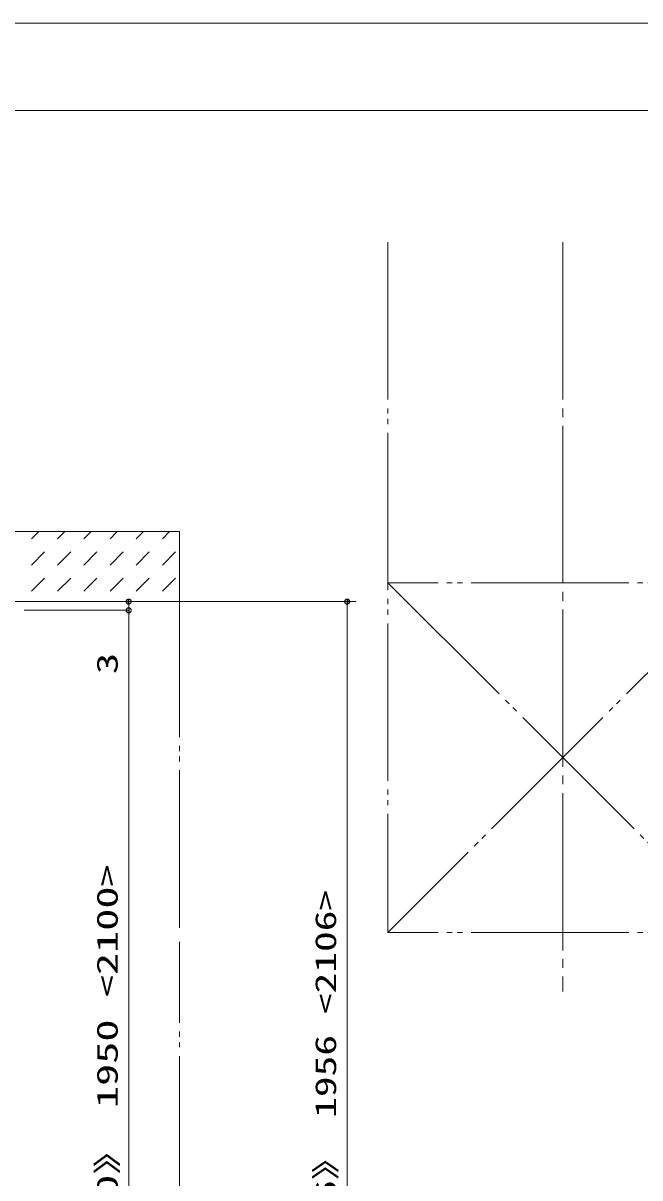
# Model space of a CAD drawing. Units: millimetres on the paper. Extents: x -305 to 305, y -152 to 152.
# Drawn here: x -169.3 to -98.8, y 16.4 to 148.5 of the extents above; entities that cross this region are included whole.
import ezdxf
from ezdxf.enums import TextEntityAlignment as Align

# ---------------------------------------------------------------- set-up
doc = ezdxf.new("R2010")
doc.units = ezdxf.units.MM
doc.linetypes.add('LONG_CHAIN', pattern=[21, 18, -1, 1, -1])
doc.linetypes.add('LONG_DOUBLE_CHAIN', pattern=[21.8, 18, -1, 0.6, -0.6, 0.6, -1])
for name, color, linetype, lineweight in [('0-1_TV', 7, 'Continuous', 9), ('0-2_0', 7, 'Continuous', 9), ('0-3_DEFPOINTS', 7, 'Continuous', 9), ('0-7_図面枠', 3, 'Continuous', 9)]:
    doc.layers.add(name, color=color, linetype=linetype, lineweight=lineweight)
doc.styles.add('ＭＳ ゴシック', font='')
doc.styles.get('ＭＳ ゴシック').set_extended_font_data('MS Gothic')

# ---------------------------------------------------------------- blocks, each defined once
blk = doc.blocks.new('_DOTSMALL')
at = {"layer": '0-2_0'}
for p, q in [((0.0746, 0.1), (-0.0746, 0.1)), ((0.1223, -0.0248), (-0.1223, -0.0248))]:
    blk.add_line(p, q, dxfattribs=at)
for points in [[(0.125, 0), (0.124, 0.0157), (0.1211, 0.0311), (0.1162, 0.046), (0.1095, 0.0602), (0.1011, 0.0735), (0.0911, 0.0856), (0.0797, 0.0963), (0.067, 0.1055), (0.0532, 0.1131), (0.0386, 0.1189), (0.0234, 0.1228), (0.0078, 0.1248), (-0.0078, 0.1248), (-0.0234, 0.1228), (-0.0386, 0.1189), (-0.0532, 0.1131), (-0.067, 0.1055), (-0.0797, 0.0963), (-0.0911, 0.0856), (-0.1011, 0.0735), (-0.1095, 0.0602), (-0.1162, 0.046), (-0.1211, 0.0311), (-0.124, 0.0157), (-0.125, 0), (0, 0)], [(-0.125, 0), (-0.124, -0.0157), (-0.1211, -0.0311), (-0.1162, -0.046), (-0.1095, -0.0602), (-0.1011, -0.0735), (-0.0911, -0.0856), (-0.0797, -0.0963), (-0.067, -0.1055), (-0.0532, -0.1131), (-0.0386, -0.1189), (-0.0234, -0.1228), (-0.0078, -0.1248), (0.0078, -0.1248), (0.0234, -0.1228), (0.0386, -0.1189), (0.0532, -0.1131), (0.067, -0.1055), (0.0797, -0.0963), (0.0911, -0.0856), (0.1011, -0.0735), (0.1095, -0.0602), (0.1162, -0.046), (0.1211, -0.0311), (0.124, -0.0157), (0.125, 0), (0, 0)]]:
    blk.add_lwpolyline(points, close=True, dxfattribs=at)

msp = doc.modelspace()

# ---------------------------------------------------------------- linework, layer by layer
at = {"layer": '0-1_TV', "linetype": 'LONG_DOUBLE_CHAIN'}
for p, q in [((-127.617, 123.426), (-127.617, 44.484)), ((-151.452, 45.021), (-151.452, 90.325)), ((-127.617, 84.484), (-87.617, 44.484)), ((-87.617, 84.484), (-127.617, 44.484)), ((-78.283, 84.484), (-127.617, 84.484)), ((-175.452, 82.325), (-151.452, 82.325)), ((-78.283, 44.484), (-127.617, 44.484)), ((-151.452, -31.261), (-151.452, 43.412))]:
    msp.add_line(p, q, dxfattribs=at)
at = {"layer": '0-1_TV', "linetype": 'LONG_CHAIN'}
msp.add_line((-107.617, 123.426), (-107.617, 37.711), dxfattribs=at)
at = {"layer": '0-1_TV'}
for p, q in [((-168.386, 89.495), (-167.556, 90.325)), ((-165.392, 89.495), (-164.563, 90.325)), ((-162.399, 89.495), (-161.569, 90.325)), ((-159.405, 89.495), (-158.576, 90.325)), ((-156.412, 89.495), (-155.582, 90.325)), ((-153.418, 89.495), (-152.589, 90.325)), ((-168.386, 86.502), (-166.889, 87.999)), ((-165.392, 86.502), (-163.895, 87.999)), ((-162.399, 86.502), (-160.902, 87.999)), ((-159.405, 86.502), (-157.909, 87.999)), ((-156.412, 86.502), (-154.915, 87.999)), ((-153.418, 86.502), (-151.922, 87.999)), ((-168.386, 83.509), (-166.889, 85.005)), ((-165.392, 83.509), (-163.895, 85.005)), ((-162.399, 83.509), (-160.902, 85.005)), ((-159.405, 83.509), (-157.909, 85.005)), ((-156.412, 83.509), (-154.915, 85.005)), ((-153.418, 83.509), (-151.922, 85.005)), ((-157.267, 82.325), (-157.267, 81.325)), ((-151.618, 82.325), (-131.282, 82.325)), ((-132.282, -31.261), (-132.282, 82.325)), ((-169.218, 81.325), (-157.266, 81.325)), ((-157.267, 81.325), (-157.267, 73.018)), ((-157.267, 81.325), (-157.267, -30.263))]:
    msp.add_line(p, q, dxfattribs=at)
msp.add_lwpolyline([(-151.452, 82.325), (-175.452, 82.325), (-175.452, 90.325), (-151.452, 90.325)], close=True, dxfattribs=at)
at = {"layer": '0-1_TV', "linetype": 'LONG_DOUBLE_CHAIN'}
msp.add_lwpolyline([(-175.452, 82.325), (-175.452, 90.325), (-151.464, 90.325)], dxfattribs=at)
at = {"layer": '0-3_DEFPOINTS'}
msp.add_line((118.983, 148.502), (-301.017, 148.502), dxfattribs=at)
at = {"layer": '0-7_図面枠'}
msp.add_lwpolyline([(-291.017, -138.498), (108.983, -138.498), (108.983, 138.502), (-291.017, 138.502)], close=True, dxfattribs=at)

# ---------------------------------------------------------------- block references
at = {"layer": '0-1_TV', "xscale": 2.32, "yscale": 2.32}
for p, rotation in [((-157.267, 82.325), 270), ((-132.282, 82.325), 90), ((-157.267, 81.325), 90), ((-157.267, 81.325), 90)]:
    msp.add_blockref('_DOTSMALL', p, dxfattribs=dict(at, rotation=rotation))

# ---------------------------------------------------------------- texts
at = {"layer": '0-1_TV', "style": 'ＭＳ ゴシック'}
for s, width, p in [('3', 1.5, (-157.804, 74.018)), ('《1850》 1950 <2100>', 1.55, (-157.804, 1.531)), ('《1856》 1956 <2106>', 1.45, (-132.82, 1.888))]:
    msp.add_text(s, height=2.405, rotation=90, dxfattribs=dict(at, width=width)).set_placement(p, align=Align.BOTTOM_LEFT)

doc.saveas('drawing.dxf')
